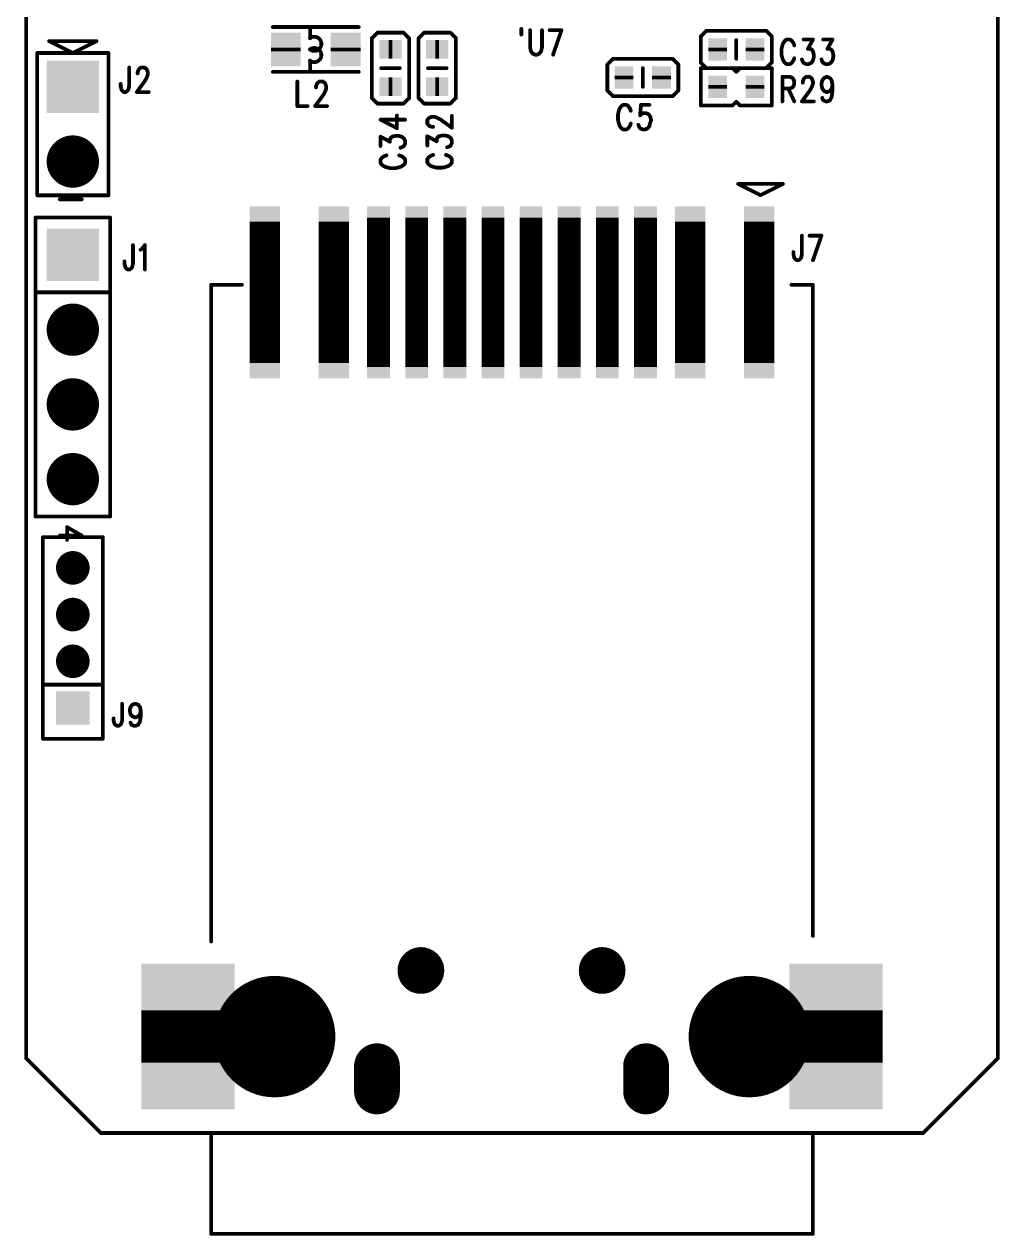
# Model space of a CAD drawing. Extents: x 100 to 126.1, y 97.2 to 170.
# Drawn here: x 99.95 to 126.05, y 97.25 to 129.67 of the extents above; entities that cross this region are included whole.
import ezdxf

# ---------------------------------------------------------------- set-up
doc = ezdxf.new("R2010")
doc.units = 0
doc.layers.get('0').update_dxf_attribs({"linetype": 'CONTINUOUS'})
doc.layers.add('MASK-TOP_PHO', color=10, linetype='CONTINUOUS')
doc.layers.add('SILK-TOP_PHO', color=9, linetype='CONTINUOUS')

# ---------------------------------------------------------------- blocks, each defined once
blk = doc.blocks.new('ROUND_1')
at = {"const_width": 0.050038}
blk.add_lwpolyline([(-0.025018, 0, 1), (0.025018, 0, 1)], format="xyb", close=True, dxfattribs=at)
blk = doc.blocks.new('ROUND_11')
at = {"const_width": 0.44996}
blk.add_lwpolyline([(-0.22498, 0, 1), (0.22498, 0, 1)], format="xyb", close=True, dxfattribs=at)
blk = doc.blocks.new('ROUND_130')
at = {"const_width": 0.700024}
blk.add_lwpolyline([(-0.350012, 0, 1), (0.350012, 0, 1)], format="xyb", close=True, dxfattribs=at)
blk = doc.blocks.new('SQUARE_132')
blk.add_solid([(0.700024, 0.700024), (0.700024, -0.700024), (-0.700024, 0.700024), (-0.700024, -0.700024)])
blk = doc.blocks.new('SQUARE_162')
blk.add_solid([(0.44996, 0.44996), (0.44996, -0.44996), (-0.44996, 0.44996), (-0.44996, -0.44996)])
blk = doc.blocks.new('ROUND_230')
at = {"const_width": 0.624966}
blk.add_lwpolyline([(-0.312484, 0, 1), (0.312484, 0, 1)], format="xyb", close=True, dxfattribs=at)
blk = doc.blocks.new('ROUND_248')
at = {"const_width": 1.624964}
blk.add_lwpolyline([(-0.812482, 0, 1), (0.812482, 0, 1)], format="xyb", close=True, dxfattribs=at)
blk = doc.blocks.new('SQUARE_16')
blk.add_solid([(0.250062, 0.250062), (0.250062, -0.250062), (-0.250062, 0.250062), (-0.250062, -0.250062)])
blk = doc.blocks.new('SQUARE_161')
blk.add_solid([(0.40005, 0.40005), (0.40005, -0.40005), (-0.40005, 0.40005), (-0.40005, -0.40005)])
blk = doc.blocks.new('ROUND_175')
at = {"const_width": 0.61252}
blk.add_lwpolyline([(-0.30626, 0, 1), (0.30626, 0, 1)], format="xyb", close=True, dxfattribs=at)
blk = doc.blocks.new('SQUARE_241')
blk.add_solid([(0.405002, 0.405002), (0.405002, -0.405002), (-0.405002, 0.405002), (-0.405002, -0.405002)])
blk = doc.blocks.new('SQUARE_242')
blk.add_solid([(0.305054, 0.305054), (0.305054, -0.305054), (-0.305054, 0.305054), (-0.305054, -0.305054)])
blk = doc.blocks.new('SQUARE_247')
blk.add_solid([(1.25006, 1.25006), (1.25006, -1.25006), (-1.25006, 1.25006), (-1.25006, -1.25006)])

msp = doc.modelspace()

# ---------------------------------------------------------------- linework, layer by layer
at = {"layer": 'MASK-TOP_PHO'}
for points, const_width in [([(100.000054, 167.999918), (100.000054, 102.00005)], 0.100076), ([(126.000002, 102.00005), (126.000002, 167.999918)], 0.100076), ([(106.950002, 129.050034), (106.950002, 128.949958)], 0.8001), ([(108.549948, 129.050034), (108.549948, 128.949958)], 0.8001), ([(109.70006, 128.999996), (109.799882, 128.999996)], 0.500124), ([(110.949994, 128.999996), (111.05007, 128.999996)], 0.500124), ([(118.49989, 128.949958), (118.49989, 129.050034)], 0.500124), ([(119.499888, 128.949958), (119.499888, 129.050034)], 0.500124), ([(116.000022, 128.199896), (116.000022, 128.299972)], 0.500124), ([(117.00002, 128.199896), (117.00002, 128.299972)], 0.500124), ([(109.70006, 127.999998), (109.799882, 127.999998)], 0.500124), ([(110.949994, 127.999998), (111.05007, 127.999998)], 0.500124), ([(118.49989, 127.94996), (118.49989, 128.050036)], 0.500124), ([(119.499888, 127.94996), (119.499888, 128.050036)], 0.500124), ([(106.389932, 120.605042), (106.389932, 124.394976)], 0.810004), ([(108.229908, 120.605042), (108.229908, 124.394976)], 0.810004), ([(109.430058, 120.504966), (109.430058, 124.495052)], 0.610108), ([(110.450122, 120.504966), (110.450122, 124.495052)], 0.610108), ([(111.469932, 120.504966), (111.469932, 124.495052)], 0.610108), ([(112.489996, 120.504966), (112.489996, 124.495052)], 0.610108), ([(113.51006, 120.504966), (113.51006, 124.495052)], 0.610108), ([(114.530124, 120.504966), (114.530124, 124.495052)], 0.610108), ([(115.549934, 120.504966), (115.549934, 124.495052)], 0.610108), ([(116.569998, 120.504966), (116.569998, 124.495052)], 0.610108), ([(117.769894, 120.605042), (117.769894, 124.394976)], 0.810004), ([(119.610124, 120.605042), (119.610124, 124.394976)], 0.810004), ([(104.329992, 101.879908), (104.329992, 103.279956)], 2.50012), ([(121.670064, 101.879908), (121.670064, 103.279956)], 2.50012), ([(109.387386, 101.112574), (109.387386, 101.787452)], 1.225042), ([(116.587524, 101.112574), (116.587524, 101.787452)], 1.225042), ([(100.000054, 102.00005), (102.00005, 100.000054)], 0.100076), ([(124.000006, 100.000054), (126.000002, 102.00005)], 0.100076), ([(102.00005, 100.000054), (124.000006, 100.000054)], 0.100076)]:
    msp.add_lwpolyline(points, dxfattribs=dict(at, const_width=const_width))
at = {"layer": 'SILK-TOP_PHO', "const_width": 0.100076}
for points in [[(100.000054, 167.999918), (100.000054, 102.00005)], [(126.000002, 102.00005), (126.000002, 167.999918)], [(108.89996, 129.599944), (106.59999, 129.599944)], [(107.599988, 129.29997), (107.599988, 129.599944)], [(109.400086, 129.450084), (109.249972, 129.29997)], [(110.10011, 129.450084), (109.400086, 129.450084)], [(110.24997, 129.29997), (110.10011, 129.450084)], [(110.65002, 129.450084), (110.499906, 129.29997)], [(111.350044, 129.450084), (110.65002, 129.450084)], [(111.499904, 129.29997), (111.350044, 129.450084)], [(113.249964, 129.549906), (113.249964, 129.400046)], [(113.484152, 129.515616), (113.484152, 129.046986)], [(113.80216, 129.046986), (113.80216, 129.515616)], [(114.006884, 129.515616), (114.324892, 129.515616)], [(114.324892, 129.515616), (114.097816, 128.85928)], [(118.199916, 129.500122), (118.050056, 129.350008)], [(118.050056, 129.350008), (118.050056, 128.649984)], [(119.800116, 129.500122), (118.199916, 129.500122)], [(119.949976, 129.350008), (119.800116, 129.500122)], [(119.949976, 128.649984), (119.949976, 129.350008)], [(101.884988, 129.2225), (100.614988, 129.2225)], [(100.614988, 129.2225), (101.249988, 128.905)], [(101.249988, 128.905), (101.884988, 129.2225)], [(109.249972, 129.29997), (109.249972, 127.700024)], [(110.24997, 127.700024), (110.24997, 129.29997)], [(110.499906, 129.29997), (110.499906, 127.700024)], [(111.499904, 127.700024), (111.499904, 129.29997)], [(113.484152, 129.046986), (113.506758, 128.953006)], [(113.779554, 128.953006), (113.80216, 129.046986)], [(119.000016, 128.75006), (119.000016, 129.249932)], [(120.234202, 129.10947), (120.211342, 129.015744)], [(120.211342, 129.015744), (120.211342, 128.85928)], [(120.256808, 129.171954), (120.234202, 129.10947)], [(120.302274, 129.234438), (120.256808, 129.171954)], [(120.34774, 129.26568), (120.302274, 129.234438)], [(120.438672, 129.26568), (120.34774, 129.26568)], [(120.484138, 129.234438), (120.438672, 129.26568)], [(120.529604, 129.171954), (120.484138, 129.234438)], [(120.55221, 129.10947), (120.529604, 129.171954)], [(120.802146, 129.26568), (121.052336, 129.26568)], [(121.052336, 129.26568), (120.915938, 129.015744)], [(120.915938, 129.015744), (120.98401, 129.015744)], [(120.98401, 129.015744), (121.029476, 128.984502)], [(121.324878, 129.26568), (121.575068, 129.26568)], [(121.575068, 129.26568), (121.43867, 129.015744)], [(121.43867, 129.015744), (121.506742, 129.015744)], [(121.506742, 129.015744), (121.552208, 128.984502)], [(100.297488, 125.095), (100.297488, 128.905)], [(100.297488, 128.905), (102.202488, 128.905)], [(102.202488, 128.905), (102.202488, 125.095)], [(107.599988, 128.700022), (107.599988, 128.400048)], [(113.506758, 128.953006), (113.552224, 128.890522)], [(113.552224, 128.890522), (113.62055, 128.85928)], [(113.62055, 128.85928), (113.666016, 128.85928)], [(113.666016, 128.85928), (113.734088, 128.890522)], [(113.734088, 128.890522), (113.779554, 128.953006)], [(115.700048, 128.75006), (115.549934, 128.599946)], [(117.299994, 128.75006), (115.700048, 128.75006)], [(117.450108, 128.599946), (117.299994, 128.75006)], [(120.211342, 128.85928), (120.234202, 128.765554)], [(120.234202, 128.765554), (120.256808, 128.70307)], [(120.256808, 128.70307), (120.302274, 128.640586)], [(120.484138, 128.640586), (120.529604, 128.70307)], [(120.529604, 128.70307), (120.55221, 128.765554)], [(120.77954, 128.671828), (120.756934, 128.734312)], [(121.052336, 128.70307), (121.00687, 128.640586)], [(121.029476, 128.984502), (121.052336, 128.953006)], [(121.052336, 128.953006), (121.074942, 128.85928)], [(121.074942, 128.796796), (121.052336, 128.70307)], [(121.074942, 128.85928), (121.074942, 128.796796)], [(121.302272, 128.671828), (121.279666, 128.734312)], [(121.575068, 128.70307), (121.529602, 128.640586)], [(121.552208, 128.984502), (121.575068, 128.953006)], [(121.575068, 128.953006), (121.597674, 128.85928)], [(121.597674, 128.796796), (121.575068, 128.70307)], [(121.597674, 128.85928), (121.597674, 128.796796)], [(102.756716, 128.515618), (102.756716, 128.015746)], [(102.984046, 128.39065), (103.006906, 128.453134)], [(102.984046, 128.359408), (102.984046, 128.39065)], [(103.006906, 128.453134), (103.029512, 128.484376)], [(103.029512, 128.484376), (103.074978, 128.515618)], [(103.074978, 128.515618), (103.16591, 128.515618)], [(103.16591, 128.515618), (103.211376, 128.484376)], [(103.211376, 128.484376), (103.233982, 128.453134)], [(103.233982, 128.453134), (103.256842, 128.39065)], [(103.256842, 128.39065), (103.256842, 128.328166)], [(108.89996, 128.400048), (106.59999, 128.400048)], [(109.499908, 128.500124), (110.000034, 128.500124)], [(110.750096, 128.500124), (111.249968, 128.500124)], [(115.549934, 128.599946), (115.549934, 127.899922)], [(116.499894, 127.999998), (116.499894, 128.500124)], [(117.450108, 127.899922), (117.450108, 128.599946)], [(118.050056, 128.649984), (118.199916, 128.500124)], [(118.050056, 128.500124), (118.050056, 127.500126)], [(118.89994, 128.500124), (118.050056, 128.500124)], [(118.199916, 128.500124), (119.800116, 128.500124)], [(119.000016, 128.400048), (118.89994, 128.500124)], [(119.100092, 128.500124), (119.000016, 128.400048)], [(119.949976, 128.500124), (119.100092, 128.500124)], [(119.800116, 128.500124), (119.949976, 128.649984)], [(119.949976, 127.500126), (119.949976, 128.500124)], [(120.302274, 128.640586), (120.34774, 128.609344)], [(120.34774, 128.609344), (120.438672, 128.609344)], [(120.438672, 128.609344), (120.484138, 128.640586)], [(120.802146, 128.640586), (120.77954, 128.671828)], [(120.870472, 128.609344), (120.802146, 128.640586)], [(120.938544, 128.609344), (120.870472, 128.609344)], [(121.00687, 128.640586), (120.938544, 128.609344)], [(121.324878, 128.640586), (121.302272, 128.671828)], [(121.393204, 128.609344), (121.324878, 128.640586)], [(121.461276, 128.609344), (121.393204, 128.609344)], [(121.529602, 128.640586), (121.461276, 128.609344)], [(102.52964, 128.015746), (102.52964, 128.07823)], [(103.188516, 128.171956), (102.96144, 127.859282)], [(103.233982, 128.265682), (103.188516, 128.171956)], [(103.256842, 128.328166), (103.233982, 128.265682)], [(107.256834, 128.140714), (107.256834, 127.484378)], [(107.756706, 128.015746), (107.779566, 128.07823)], [(107.779566, 128.07823), (107.802172, 128.109472)], [(107.802172, 128.109472), (107.847638, 128.140714)], [(107.847638, 128.140714), (107.93857, 128.140714)], [(107.93857, 128.140714), (107.984036, 128.109472)], [(107.984036, 128.109472), (108.006896, 128.07823)], [(108.006896, 128.07823), (108.029502, 128.015746)], [(120.234202, 128.265682), (120.234202, 127.609346)], [(120.234202, 128.265682), (120.438672, 128.265682)], [(120.438672, 128.265682), (120.506744, 128.23444)], [(120.506744, 128.23444), (120.529604, 128.203198)], [(120.529604, 128.203198), (120.55221, 128.140714)], [(120.55221, 128.07823), (120.529604, 128.015746)], [(120.55221, 128.140714), (120.55221, 128.07823)], [(120.77954, 128.140714), (120.802146, 128.203198)], [(120.77954, 128.109472), (120.77954, 128.140714)], [(120.802146, 128.203198), (120.825006, 128.23444)], [(120.825006, 128.23444), (120.870472, 128.265682)], [(120.870472, 128.265682), (120.961404, 128.265682)], [(120.961404, 128.265682), (121.00687, 128.23444)], [(121.00687, 128.23444), (121.029476, 128.203198)], [(121.029476, 128.203198), (121.052336, 128.140714)], [(121.052336, 128.07823), (121.029476, 128.015746)], [(121.052336, 128.140714), (121.052336, 128.07823)], [(121.279666, 128.07823), (121.302272, 128.171956)], [(121.279666, 128.046988), (121.279666, 128.07823)], [(121.302272, 127.953008), (121.279666, 128.046988)], [(121.302272, 128.171956), (121.347738, 128.23444)], [(121.347738, 128.23444), (121.41581, 128.265682)], [(121.41581, 128.265682), (121.43867, 128.265682)], [(121.43867, 128.265682), (121.506742, 128.23444)], [(121.506742, 128.23444), (121.552208, 128.171956)], [(121.552208, 128.171956), (121.575068, 128.046988)], [(121.575068, 128.046988), (121.552208, 127.953008)], [(121.575068, 128.046988), (121.575068, 127.890524)], [(102.552246, 127.921766), (102.52964, 128.015746)], [(102.575106, 127.890524), (102.552246, 127.921766)], [(102.620572, 127.859282), (102.575106, 127.890524)], [(102.665784, 127.859282), (102.620572, 127.859282)], [(102.71125, 127.890524), (102.665784, 127.859282)], [(102.73411, 127.921766), (102.71125, 127.890524)], [(102.756716, 128.015746), (102.73411, 127.921766)], [(102.96144, 127.859282), (103.279448, 127.859282)], [(107.96143, 127.796798), (107.7341, 127.484378)], [(107.756706, 127.98425), (107.756706, 128.015746)], [(108.006896, 127.890524), (107.96143, 127.796798)], [(108.029502, 127.953008), (108.006896, 127.890524)], [(108.029502, 128.015746), (108.029502, 127.953008)], [(115.549934, 127.899922), (115.700048, 127.750062)], [(115.700048, 127.750062), (117.299994, 127.750062)], [(117.299994, 127.750062), (117.450108, 127.899922)], [(120.438672, 127.953008), (120.234202, 127.953008)], [(120.393206, 127.953008), (120.55221, 127.609346)], [(120.506744, 127.98425), (120.438672, 127.953008)], [(120.529604, 128.015746), (120.506744, 127.98425)], [(120.98401, 127.921766), (120.756934, 127.609346)], [(121.029476, 128.015746), (120.98401, 127.921766)], [(121.347738, 127.890524), (121.302272, 127.953008)], [(121.41581, 127.859282), (121.347738, 127.890524)], [(121.43867, 127.859282), (121.41581, 127.859282)], [(121.506742, 127.890524), (121.43867, 127.859282)], [(121.552208, 127.953008), (121.506742, 127.890524)], [(121.552208, 127.734314), (121.506742, 127.640588)], [(121.575068, 127.890524), (121.552208, 127.734314)], [(107.256834, 127.484378), (107.52963, 127.484378)], [(107.7341, 127.484378), (108.052362, 127.484378)], [(109.249972, 127.700024), (109.400086, 127.54991)], [(109.400086, 127.54991), (110.10011, 127.54991)], [(110.10011, 127.54991), (110.24997, 127.700024)], [(110.499906, 127.700024), (110.65002, 127.54991)], [(110.65002, 127.54991), (111.350044, 127.54991)], [(111.350044, 127.54991), (111.499904, 127.700024)], [(115.881912, 127.421894), (115.859052, 127.35941)], [(115.927378, 127.484378), (115.881912, 127.421894)], [(115.972844, 127.51562), (115.927378, 127.484378)], [(116.063522, 127.51562), (115.972844, 127.51562)], [(116.108988, 127.484378), (116.063522, 127.51562)], [(116.154454, 127.421894), (116.108988, 127.484378)], [(116.177314, 127.35941), (116.154454, 127.421894)], [(116.45011, 127.51562), (116.42725, 127.234442)], [(116.677186, 127.51562), (116.45011, 127.51562)], [(118.050056, 127.500126), (118.89994, 127.500126)], [(118.89994, 127.500126), (119.000016, 127.599948)], [(119.000016, 127.599948), (119.100092, 127.500126)], [(119.100092, 127.500126), (119.949976, 127.500126)], [(120.756934, 127.609346), (121.074942, 127.609346)], [(121.324878, 127.640588), (121.302272, 127.703072)], [(121.393204, 127.609346), (121.324878, 127.640588)], [(121.43867, 127.609346), (121.393204, 127.609346)], [(121.506742, 127.640588), (121.43867, 127.609346)], [(109.484414, 127.120396), (109.921802, 126.893066)], [(109.484414, 127.120396), (110.14075, 127.120396)], [(109.921802, 126.893066), (109.921802, 127.234188)], [(110.734348, 127.108966), (110.76559, 127.154432)], [(110.734348, 127.018288), (110.734348, 127.108966)], [(110.76559, 127.154432), (110.796832, 127.177292)], [(110.796832, 127.177292), (110.859316, 127.199898)], [(110.859316, 127.199898), (110.9218, 127.199898)], [(110.9218, 127.199898), (110.984284, 127.177292)], [(110.984284, 127.177292), (111.07801, 127.131826)], [(111.07801, 127.131826), (111.390684, 126.904496)], [(111.390684, 126.904496), (111.390684, 127.222758)], [(115.859052, 127.35941), (115.836446, 127.265684)], [(115.836446, 127.265684), (115.836446, 127.109474)], [(115.836446, 127.109474), (115.859052, 127.015748)], [(116.42725, 127.234442), (116.45011, 127.265684)], [(116.45011, 127.265684), (116.518182, 127.296926)], [(116.518182, 127.296926), (116.586254, 127.296926)], [(116.586254, 127.296926), (116.65458, 127.265684)], [(116.65458, 127.265684), (116.700046, 127.2032)], [(116.700046, 127.2032), (116.722652, 127.109474)], [(116.722652, 127.109474), (116.700046, 127.04699)], [(110.76559, 126.972822), (110.734348, 127.018288)], [(110.796832, 126.949962), (110.76559, 126.972822)], [(110.859316, 126.927356), (110.796832, 126.949962)], [(110.890558, 126.927356), (110.859316, 126.927356)], [(115.859052, 127.015748), (115.881912, 126.95301)], [(115.881912, 126.95301), (115.927378, 126.890526)], [(115.927378, 126.890526), (115.972844, 126.859284)], [(115.972844, 126.859284), (116.063522, 126.859284)], [(116.063522, 126.859284), (116.108988, 126.890526)], [(116.108988, 126.890526), (116.154454, 126.95301)], [(116.154454, 126.95301), (116.177314, 127.015748)], [(116.404644, 126.921768), (116.381784, 126.984252)], [(116.42725, 126.890526), (116.404644, 126.921768)], [(116.495576, 126.859284), (116.42725, 126.890526)], [(116.563648, 126.859284), (116.495576, 126.859284)], [(116.63172, 126.890526), (116.563648, 126.859284)], [(116.677186, 126.95301), (116.63172, 126.890526)], [(116.700046, 127.04699), (116.677186, 126.95301)], [(109.484414, 126.4158), (109.484414, 126.66599)], [(109.484414, 126.66599), (109.73435, 126.529592)], [(109.73435, 126.597664), (109.765592, 126.64313)], [(109.73435, 126.529592), (109.73435, 126.597664)], [(109.765592, 126.64313), (109.796834, 126.66599)], [(109.796834, 126.66599), (109.89056, 126.688596)], [(109.89056, 126.688596), (109.953044, 126.688596)], [(109.953044, 126.688596), (110.04677, 126.66599)], [(110.04677, 126.66599), (110.109254, 126.620524)], [(110.109254, 126.4158), (110.078012, 126.393194)], [(110.109254, 126.620524), (110.14075, 126.552198)], [(110.14075, 126.484126), (110.109254, 126.4158)], [(110.14075, 126.552198), (110.14075, 126.484126)], [(110.734348, 126.42723), (110.734348, 126.677166)], [(110.734348, 126.677166), (110.984284, 126.541022)], [(110.984284, 126.609094), (111.015526, 126.65456)], [(110.984284, 126.541022), (110.984284, 126.609094)], [(111.015526, 126.65456), (111.046768, 126.677166)], [(111.046768, 126.677166), (111.140748, 126.700026)], [(111.140748, 126.700026), (111.203232, 126.700026)], [(111.203232, 126.700026), (111.296958, 126.677166)], [(111.296958, 126.677166), (111.359442, 126.6317)], [(111.359442, 126.42723), (111.3282, 126.404624)], [(111.359442, 126.6317), (111.390684, 126.563628)], [(111.390684, 126.495556), (111.359442, 126.42723)], [(111.390684, 126.563628), (111.390684, 126.495556)], [(109.515656, 126.097792), (109.484414, 126.052326)], [(109.57814, 126.143258), (109.515656, 126.097792)], [(109.640624, 126.165864), (109.57814, 126.143258)], [(110.04677, 126.143258), (109.984286, 126.165864)], [(110.078012, 126.393194), (110.015528, 126.370334)], [(110.109254, 126.097792), (110.04677, 126.143258)], [(110.14075, 126.052326), (110.109254, 126.097792)], [(110.76559, 126.108968), (110.734348, 126.063756)], [(110.828074, 126.154434), (110.76559, 126.108968)], [(110.890558, 126.177294), (110.828074, 126.154434)], [(111.296958, 126.154434), (111.234474, 126.177294)], [(111.3282, 126.404624), (111.265716, 126.381764)], [(111.359442, 126.108968), (111.296958, 126.154434)], [(111.390684, 126.063756), (111.359442, 126.108968)], [(109.484414, 126.052326), (109.484414, 125.961394)], [(109.484414, 125.961394), (109.515656, 125.915928)], [(109.515656, 125.915928), (109.57814, 125.870462)], [(109.57814, 125.870462), (109.640624, 125.847602)], [(109.640624, 125.847602), (109.73435, 125.824996)], [(109.73435, 125.824996), (109.89056, 125.824996)], [(109.89056, 125.824996), (109.984286, 125.847602)], [(109.984286, 125.847602), (110.04677, 125.870462)], [(110.04677, 125.870462), (110.109254, 125.915928)], [(110.109254, 125.915928), (110.14075, 125.961394)], [(110.14075, 125.961394), (110.14075, 126.052326)], [(110.734348, 126.063756), (110.734348, 125.972824)], [(110.734348, 125.972824), (110.76559, 125.927358)], [(110.76559, 125.927358), (110.828074, 125.881892)], [(110.828074, 125.881892), (110.890558, 125.859032)], [(110.890558, 125.859032), (110.984284, 125.836426)], [(110.984284, 125.836426), (111.140748, 125.836426)], [(111.140748, 125.836426), (111.234474, 125.859032)], [(111.234474, 125.859032), (111.296958, 125.881892)], [(111.296958, 125.881892), (111.359442, 125.927358)], [(111.359442, 125.927358), (111.390684, 125.972824)], [(111.390684, 125.972824), (111.390684, 126.063756)], [(120.24995, 125.400054), (119.050054, 125.400054)], [(119.050054, 125.400054), (119.650002, 125.10008)], [(119.650002, 125.10008), (120.24995, 125.400054)], [(102.202488, 125.095), (100.297488, 125.095)], [(101.489002, 124.988574), (100.898452, 124.988574)], [(101.37648, 125.102366), (101.404674, 125.0569)], [(101.404674, 125.0569), (101.489002, 124.988574)], [(100.24999, 116.499894), (100.24999, 124.499878)], [(100.24999, 124.499878), (102.249986, 124.499878)], [(102.249986, 124.499878), (102.249986, 116.499894)], [(120.756934, 124.0155), (120.756934, 123.515628)], [(120.961404, 124.0155), (121.279666, 124.0155)], [(121.279666, 124.0155), (121.052336, 123.359418)], [(102.859078, 123.765564), (102.859078, 123.265692)], [(103.063548, 123.640596), (103.109014, 123.671838)], [(103.109014, 123.671838), (103.17734, 123.765564)], [(103.17734, 123.765564), (103.17734, 123.109482)], [(120.529604, 123.515628), (120.529604, 123.578112)], [(120.55221, 123.421902), (120.529604, 123.515628)], [(120.756934, 123.515628), (120.734074, 123.421902)], [(102.631748, 123.265692), (102.631748, 123.328176)], [(102.654608, 123.171966), (102.631748, 123.265692)], [(102.677214, 123.140724), (102.654608, 123.171966)], [(102.836472, 123.171966), (102.813612, 123.140724)], [(102.859078, 123.265692), (102.836472, 123.171966)], [(120.57507, 123.39066), (120.55221, 123.421902)], [(120.620536, 123.359418), (120.57507, 123.39066)], [(120.666002, 123.359418), (120.620536, 123.359418)], [(120.711468, 123.39066), (120.666002, 123.359418)], [(120.734074, 123.421902), (120.711468, 123.39066)], [(102.72268, 123.109482), (102.677214, 123.140724)], [(102.768146, 123.109482), (102.72268, 123.109482)], [(102.813612, 123.140724), (102.768146, 123.109482)], [(104.950006, 105.125012), (104.950006, 122.700034)], [(104.950006, 122.700034), (105.774998, 122.700034)], [(120.474994, 122.700034), (121.05005, 122.700034)], [(121.05005, 122.700034), (121.05005, 105.275126)], [(102.249986, 122.499882), (100.24999, 122.499882)], [(102.249986, 116.499894), (100.24999, 116.499894)], [(101.489002, 115.988592), (101.095302, 116.215922)], [(101.095302, 116.215922), (101.095302, 115.875054)], [(100.449888, 110.549944), (100.449888, 115.949984)], [(100.449888, 115.949984), (102.050088, 115.949984)], [(101.489002, 115.988592), (100.898452, 115.988592)], [(102.050088, 115.949984), (102.050088, 110.549944)], [(102.050088, 112.00003), (100.449888, 112.00003)], [(102.568248, 111.488982), (102.568248, 111.039148)], [(102.772718, 111.320326), (102.795578, 111.404654)], [(102.772718, 111.292132), (102.772718, 111.320326)], [(102.795578, 111.207804), (102.772718, 111.292132)], [(102.795578, 111.404654), (102.84079, 111.461042)], [(102.84079, 111.15167), (102.795578, 111.207804)], [(102.84079, 111.461042), (102.909116, 111.488982)], [(102.909116, 111.488982), (102.931722, 111.488982)], [(102.931722, 111.488982), (103.000048, 111.461042)], [(103.000048, 111.461042), (103.045514, 111.404654)], [(103.045514, 111.207804), (103.000048, 111.15167)], [(103.045514, 111.404654), (103.06812, 111.292132)], [(103.06812, 111.292132), (103.045514, 111.207804)], [(103.06812, 111.292132), (103.06812, 111.15167)], [(102.340918, 111.039148), (102.340918, 111.095282)], [(102.363524, 110.954566), (102.340918, 111.039148)], [(102.386384, 110.926626), (102.363524, 110.954566)], [(102.43185, 110.898432), (102.386384, 110.926626)], [(102.477316, 110.898432), (102.43185, 110.898432)], [(102.522782, 110.926626), (102.477316, 110.898432)], [(102.545388, 110.954566), (102.522782, 110.926626)], [(102.568248, 111.039148), (102.545388, 110.954566)], [(102.818184, 110.926626), (102.795578, 110.98276)], [(102.886256, 110.898432), (102.818184, 110.926626)], [(102.909116, 111.123476), (102.84079, 111.15167)], [(102.931722, 110.898432), (102.886256, 110.898432)], [(102.931722, 111.123476), (102.909116, 111.123476)], [(103.000048, 111.15167), (102.931722, 111.123476)], [(103.000048, 110.926626), (102.931722, 110.898432)], [(103.045514, 111.010954), (103.000048, 110.926626)], [(103.06812, 111.15167), (103.045514, 111.010954)], [(102.050088, 110.549944), (100.449888, 110.549944)], [(100.000054, 102.00005), (102.00005, 100.000054)], [(124.000006, 100.000054), (126.000002, 102.00005)], [(102.00005, 100.000054), (124.000006, 100.000054)], [(104.950006, 97.300034), (104.950006, 99.925124)], [(121.05005, 100.000054), (121.05005, 97.300034)], [(121.05005, 97.300034), (104.950006, 97.300034)]]:
    msp.add_lwpolyline(points, dxfattribs=at)
for points in [[(107.593384, 129.00025, 2.0411482), (107.593384, 129.300224)], [(107.593384, 128.700276, 2.0411482), (107.593384, 129.00025)]]:
    msp.add_lwpolyline(points, format="xyb", dxfattribs=at)

# ---------------------------------------------------------------- block references
at = {"layer": 'MASK-TOP_PHO'}
for name, p in [('SQUARE_161', (106.950002, 129.050034)), ('SQUARE_161', (108.549948, 129.050034)), ('SQUARE_161', (106.950002, 128.949958)), ('SQUARE_161', (108.549948, 128.949958)), ('SQUARE_16', (109.70006, 128.999996)), ('SQUARE_16', (109.799882, 128.999996)), ('SQUARE_16', (110.949994, 128.999996)), ('SQUARE_16', (111.05007, 128.999996)), ('SQUARE_16', (118.49989, 129.050034)), ('SQUARE_16', (118.49989, 128.949958)), ('SQUARE_16', (119.499888, 129.050034)), ('SQUARE_16', (119.499888, 128.949958)), ('SQUARE_132', (101.249988, 127.999998)), ('SQUARE_16', (116.000022, 128.299972)), ('SQUARE_16', (116.000022, 128.199896)), ('SQUARE_16', (117.00002, 128.299972)), ('SQUARE_16', (117.00002, 128.199896)), ('SQUARE_16', (109.70006, 127.999998)), ('SQUARE_16', (109.799882, 127.999998)), ('SQUARE_16', (110.949994, 127.999998)), ('SQUARE_16', (111.05007, 127.999998)), ('SQUARE_16', (118.49989, 128.050036)), ('SQUARE_16', (118.49989, 127.94996)), ('SQUARE_16', (119.499888, 128.050036)), ('SQUARE_16', (119.499888, 127.94996)), ('ROUND_130', (101.249988, 126.000002)), ('SQUARE_241', (106.389932, 124.394976)), ('SQUARE_241', (108.229908, 124.394976)), ('SQUARE_242', (109.430058, 124.495052)), ('SQUARE_242', (110.450122, 124.495052)), ('SQUARE_242', (111.469932, 124.495052)), ('SQUARE_242', (112.489996, 124.495052)), ('SQUARE_242', (113.51006, 124.495052)), ('SQUARE_242', (114.530124, 124.495052)), ('SQUARE_242', (115.549934, 124.495052)), ('SQUARE_242', (116.569998, 124.495052)), ('SQUARE_241', (117.769894, 124.394976)), ('SQUARE_241', (119.610124, 124.394976)), ('SQUARE_132', (101.249988, 123.49988)), ('ROUND_130', (101.249988, 121.499884)), ('SQUARE_241', (106.389932, 120.605042)), ('SQUARE_241', (108.229908, 120.605042)), ('SQUARE_241', (117.769894, 120.605042)), ('SQUARE_241', (119.610124, 120.605042)), ('SQUARE_242', (109.430058, 120.504966)), ('SQUARE_242', (110.450122, 120.504966)), ('SQUARE_242', (111.469932, 120.504966)), ('SQUARE_242', (112.489996, 120.504966)), ('SQUARE_242', (113.51006, 120.504966)), ('SQUARE_242', (114.530124, 120.504966)), ('SQUARE_242', (115.549934, 120.504966)), ('SQUARE_242', (116.569998, 120.504966)), ('ROUND_130', (101.249988, 119.499888)), ('ROUND_130', (101.249988, 117.499892)), ('ROUND_11', (101.249988, 115.124992)), ('ROUND_11', (101.249988, 113.875058)), ('ROUND_11', (101.249988, 112.625124)), ('SQUARE_162', (101.249988, 111.374936)), ('ROUND_230', (110.56239, 104.350058)), ('ROUND_230', (115.41252, 104.350058)), ('SQUARE_247', (104.329992, 103.279956)), ('SQUARE_247', (121.670064, 103.279956)), ('ROUND_248', (106.650028, 102.579932)), ('ROUND_248', (119.350028, 102.579932)), ('SQUARE_247', (104.329992, 101.879908)), ('SQUARE_247', (121.670064, 101.879908)), ('ROUND_175', (109.387386, 101.787452)), ('ROUND_175', (116.587524, 101.787452)), ('ROUND_1', (100.000054, 102.00005)), ('ROUND_1', (126.000002, 102.00005)), ('ROUND_175', (109.387386, 101.112574)), ('ROUND_175', (116.587524, 101.112574)), ('ROUND_1', (102.00005, 100.000054)), ('ROUND_1', (102.00005, 100.000054)), ('ROUND_1', (124.000006, 100.000054))]:
    msp.add_blockref(name, p, dxfattribs=at)
at = {"layer": 'SILK-TOP_PHO'}
for p in [(106.59999, 129.599944), (107.599988, 129.599944), (108.89996, 129.599944), (109.400086, 129.450084), (110.10011, 129.450084), (110.65002, 129.450084), (111.350044, 129.450084), (113.249964, 129.549906), (113.249964, 129.400046), (113.484152, 129.515616), (113.80216, 129.515616), (114.006884, 129.515616), (114.324892, 129.515616), (114.324892, 129.515616), (118.050056, 129.350008), (118.199916, 129.500122), (118.199916, 129.500122), (119.800116, 129.500122), (119.949976, 129.350008), (100.614988, 129.2225), (101.884988, 129.2225), (107.593384, 129.300224), (107.599988, 129.29997), (109.249972, 129.29997), (110.24997, 129.29997), (110.24997, 129.29997), (110.499906, 129.29997), (111.499904, 129.29997), (111.499904, 129.29997), (113.484152, 129.046986), (113.80216, 129.046986), (119.000016, 129.249932), (120.211342, 129.015744), (120.234202, 129.10947), (120.256808, 129.171954), (120.302274, 129.234438), (120.34774, 129.26568), (120.438672, 129.26568), (120.484138, 129.234438), (120.529604, 129.171954), (120.55221, 129.10947), (120.802146, 129.26568), (120.915938, 129.015744), (120.98401, 129.015744), (121.052336, 129.26568), (121.324878, 129.26568), (121.43867, 129.015744), (121.506742, 129.015744), (121.575068, 129.26568), (100.297488, 128.905), (101.249988, 128.905), (101.249988, 128.905), (102.202488, 128.905), (107.593384, 129.00025), (107.593384, 129.00025), (107.593384, 128.700276), (107.599988, 128.700022), (113.506758, 128.953006), (113.552224, 128.890522), (113.62055, 128.85928), (113.666016, 128.85928), (113.734088, 128.890522), (113.779554, 128.953006), (114.097816, 128.85928), (115.700048, 128.75006), (115.700048, 128.75006), (117.299994, 128.75006), (119.000016, 128.75006), (120.211342, 128.85928), (120.234202, 128.765554), (120.256808, 128.70307), (120.529604, 128.70307), (120.55221, 128.765554), (120.756934, 128.734312), (121.029476, 128.984502), (121.029476, 128.984502), (121.052336, 128.953006), (121.052336, 128.70307), (121.074942, 128.85928), (121.074942, 128.796796), (121.279666, 128.734312), (121.552208, 128.984502), (121.552208, 128.984502), (121.575068, 128.953006), (121.575068, 128.70307), (121.597674, 128.85928), (121.597674, 128.796796), (102.756716, 128.515618), (102.984046, 128.39065), (102.984046, 128.359408), (103.006906, 128.453134), (103.029512, 128.484376), (103.074978, 128.515618), (103.16591, 128.515618), (103.211376, 128.484376), (103.233982, 128.453134), (103.256842, 128.39065), (106.59999, 128.400048), (107.599988, 128.400048), (108.89996, 128.400048), (109.499908, 128.500124), (110.000034, 128.500124), (110.750096, 128.500124), (111.249968, 128.500124), (115.549934, 128.599946), (116.499894, 128.500124), (117.450108, 128.599946), (118.050056, 128.649984), (118.050056, 128.500124), (118.050056, 128.500124), (118.199916, 128.500124), (118.89994, 128.500124), (119.000016, 128.400048), (119.100092, 128.500124), (119.800116, 128.500124), (119.949976, 128.649984), (119.949976, 128.500124), (120.302274, 128.640586), (120.34774, 128.609344), (120.438672, 128.609344), (120.484138, 128.640586), (120.77954, 128.671828), (120.802146, 128.640586), (120.802146, 128.640586), (120.870472, 128.609344), (120.938544, 128.609344), (121.00687, 128.640586), (121.302272, 128.671828), (121.324878, 128.640586), (121.393204, 128.609344), (121.461276, 128.609344), (121.529602, 128.640586), (102.52964, 128.07823), (103.188516, 128.171956), (103.233982, 128.265682), (103.256842, 128.328166), (107.256834, 128.140714), (107.779566, 128.07823), (107.802172, 128.109472), (107.847638, 128.140714), (107.93857, 128.140714), (107.984036, 128.109472), (108.006896, 128.07823), (120.234202, 128.265682), (120.234202, 128.265682), (120.438672, 128.265682), (120.506744, 128.23444), (120.529604, 128.203198), (120.55221, 128.140714), (120.55221, 128.07823), (120.77954, 128.140714), (120.77954, 128.109472), (120.802146, 128.203198), (120.802146, 128.203198), (120.825006, 128.23444), (120.870472, 128.265682), (120.961404, 128.265682), (121.00687, 128.23444), (121.029476, 128.203198), (121.052336, 128.140714), (121.052336, 128.07823), (121.279666, 128.07823), (121.279666, 128.046988), (121.302272, 128.171956), (121.347738, 128.23444), (121.41581, 128.265682), (121.43867, 128.265682), (121.506742, 128.23444), (121.552208, 128.171956), (121.575068, 128.046988), (121.575068, 128.046988), (102.52964, 128.015746), (102.552246, 127.921766), (102.575106, 127.890524), (102.620572, 127.859282), (102.665784, 127.859282), (102.71125, 127.890524), (102.73411, 127.921766), (102.756716, 128.015746), (102.96144, 127.859282), (103.279448, 127.859282), (107.756706, 128.015746), (107.756706, 127.98425), (107.96143, 127.796798), (108.006896, 127.890524), (108.029502, 128.015746), (108.029502, 127.953008), (115.549934, 127.899922), (115.700048, 127.750062), (116.499894, 127.999998), (117.299994, 127.750062), (117.450108, 127.899922), (120.234202, 127.953008), (120.393206, 127.953008), (120.438672, 127.953008), (120.506744, 127.98425), (120.529604, 128.015746), (120.98401, 127.921766), (121.029476, 128.015746), (121.302272, 127.953008), (121.347738, 127.890524), (121.41581, 127.859282), (121.43867, 127.859282), (121.506742, 127.890524), (121.552208, 127.953008), (121.552208, 127.734314), (121.575068, 127.890524), (107.256834, 127.484378), (107.52963, 127.484378), (107.7341, 127.484378), (108.052362, 127.484378), (109.249972, 127.700024), (109.400086, 127.54991), (110.10011, 127.54991), (110.24997, 127.700024), (110.499906, 127.700024), (110.65002, 127.54991), (111.350044, 127.54991), (111.499904, 127.700024), (115.881912, 127.421894), (115.927378, 127.484378), (115.972844, 127.51562), (116.063522, 127.51562), (116.108988, 127.484378), (116.154454, 127.421894), (116.45011, 127.51562), (116.677186, 127.51562), (118.050056, 127.500126), (118.89994, 127.500126), (119.000016, 127.599948), (119.100092, 127.500126), (119.949976, 127.500126), (120.234202, 127.609346), (120.55221, 127.609346), (120.756934, 127.609346), (121.074942, 127.609346), (121.302272, 127.703072), (121.324878, 127.640588), (121.393204, 127.609346), (121.43867, 127.609346), (121.506742, 127.640588), (109.484414, 127.120396), (109.484414, 127.120396), (109.921802, 127.234188), (110.14075, 127.120396), (110.734348, 127.108966), (110.76559, 127.154432), (110.796832, 127.177292), (110.859316, 127.199898), (110.9218, 127.199898), (110.984284, 127.177292), (111.07801, 127.131826), (111.390684, 127.222758), (115.836446, 127.265684), (115.836446, 127.109474), (115.859052, 127.35941), (116.177314, 127.35941), (116.42725, 127.234442), (116.45011, 127.265684), (116.518182, 127.296926), (116.586254, 127.296926), (116.65458, 127.265684), (116.700046, 127.2032), (116.722652, 127.109474), (109.921802, 126.893066), (110.734348, 127.018288), (110.76559, 126.972822), (110.796832, 126.949962), (110.859316, 126.927356), (110.890558, 126.927356), (111.390684, 126.904496), (115.859052, 127.015748), (115.881912, 126.95301), (115.927378, 126.890526), (115.972844, 126.859284), (116.063522, 126.859284), (116.108988, 126.890526), (116.154454, 126.95301), (116.177314, 127.015748), (116.381784, 126.984252), (116.404644, 126.921768), (116.42725, 126.890526), (116.495576, 126.859284), (116.563648, 126.859284), (116.63172, 126.890526), (116.677186, 126.95301), (116.700046, 127.04699), (109.484414, 126.66599), (109.484414, 126.4158), (109.73435, 126.597664), (109.73435, 126.529592), (109.765592, 126.64313), (109.796834, 126.66599), (109.89056, 126.688596), (109.953044, 126.688596), (110.04677, 126.66599), (110.109254, 126.620524), (110.109254, 126.4158), (110.14075, 126.552198), (110.14075, 126.484126), (110.734348, 126.677166), (110.734348, 126.42723), (110.984284, 126.609094), (110.984284, 126.541022), (111.015526, 126.65456), (111.046768, 126.677166), (111.140748, 126.700026), (111.203232, 126.700026), (111.296958, 126.677166), (111.359442, 126.6317), (111.359442, 126.42723), (111.390684, 126.563628), (111.390684, 126.495556), (109.515656, 126.097792), (109.57814, 126.143258), (109.640624, 126.165864), (109.984286, 126.165864), (110.015528, 126.370334), (110.04677, 126.143258), (110.078012, 126.393194), (110.109254, 126.097792), (110.76559, 126.108968), (110.828074, 126.154434), (110.890558, 126.177294), (111.234474, 126.177294), (111.265716, 126.381764), (111.296958, 126.154434), (111.3282, 126.404624), (111.359442, 126.108968), (109.484414, 126.052326), (109.484414, 125.961394), (109.515656, 125.915928), (109.57814, 125.870462), (109.640624, 125.847602), (109.73435, 125.824996), (109.89056, 125.824996), (109.984286, 125.847602), (110.04677, 125.870462), (110.109254, 125.915928), (110.14075, 126.052326), (110.14075, 125.961394), (110.734348, 126.063756), (110.734348, 125.972824), (110.76559, 125.927358), (110.828074, 125.881892), (110.890558, 125.859032), (110.984284, 125.836426), (111.140748, 125.836426), (111.234474, 125.859032), (111.296958, 125.881892), (111.359442, 125.927358), (111.390684, 126.063756), (111.390684, 125.972824), (119.050054, 125.400054), (120.24995, 125.400054), (100.297488, 125.095), (100.898452, 124.988574), (101.37648, 125.102366), (101.404674, 125.0569), (101.489002, 124.988574), (102.202488, 125.095), (102.202488, 125.095), (119.650002, 125.10008), (119.650002, 125.10008), (100.24999, 124.499878), (102.249986, 124.499878), (102.249986, 124.499878), (120.756934, 124.0155), (120.961404, 124.0155), (121.279666, 124.0155), (121.279666, 124.0155), (102.859078, 123.765564), (103.063548, 123.640596), (103.109014, 123.671838), (103.17734, 123.765564), (120.529604, 123.578112), (120.529604, 123.515628), (120.756934, 123.515628), (102.631748, 123.328176), (102.631748, 123.265692), (102.654608, 123.171966), (102.836472, 123.171966), (102.859078, 123.265692), (120.55221, 123.421902), (120.57507, 123.39066), (120.620536, 123.359418), (120.666002, 123.359418), (120.711468, 123.39066), (120.734074, 123.421902), (121.052336, 123.359418), (102.677214, 123.140724), (102.72268, 123.109482), (102.768146, 123.109482), (102.813612, 123.140724), (103.17734, 123.109482), (104.950006, 122.700034), (105.774998, 122.700034), (120.474994, 122.700034), (121.05005, 122.700034), (100.24999, 122.499882), (102.249986, 122.499882), (100.24999, 116.499894), (102.249986, 116.499894), (101.095302, 116.215922), (100.449888, 115.949984), (100.898452, 115.988592), (101.095302, 115.875054), (101.489002, 115.988592), (101.489002, 115.988592), (102.050088, 115.949984), (102.050088, 115.949984), (100.449888, 112.00003), (102.050088, 112.00003), (102.568248, 111.488982), (102.772718, 111.320326), (102.772718, 111.292132), (102.795578, 111.404654), (102.795578, 111.207804), (102.84079, 111.461042), (102.909116, 111.488982), (102.931722, 111.488982), (103.000048, 111.461042), (103.045514, 111.404654), (103.045514, 111.207804), (103.06812, 111.292132), (103.06812, 111.292132), (102.340918, 111.095282), (102.340918, 111.039148), (102.363524, 110.954566), (102.386384, 110.926626), (102.43185, 110.898432), (102.477316, 110.898432), (102.522782, 110.926626), (102.545388, 110.954566), (102.568248, 111.039148), (102.795578, 110.98276), (102.818184, 110.926626), (102.84079, 111.15167), (102.886256, 110.898432), (102.909116, 111.123476), (102.931722, 111.123476), (102.931722, 110.898432), (103.000048, 111.15167), (103.000048, 110.926626), (103.045514, 111.010954), (103.06812, 111.15167), (100.449888, 110.549944), (102.050088, 110.549944), (104.950006, 105.125012), (121.05005, 105.275126), (100.000054, 102.00005), (126.000002, 102.00005), (102.00005, 100.000054), (102.00005, 100.000054), (104.950006, 99.925124), (121.05005, 100.000054), (124.000006, 100.000054), (104.950006, 97.300034), (121.05005, 97.300034)]:
    msp.add_blockref('ROUND_1', p, dxfattribs=at)

doc.saveas('drawing.dxf')
